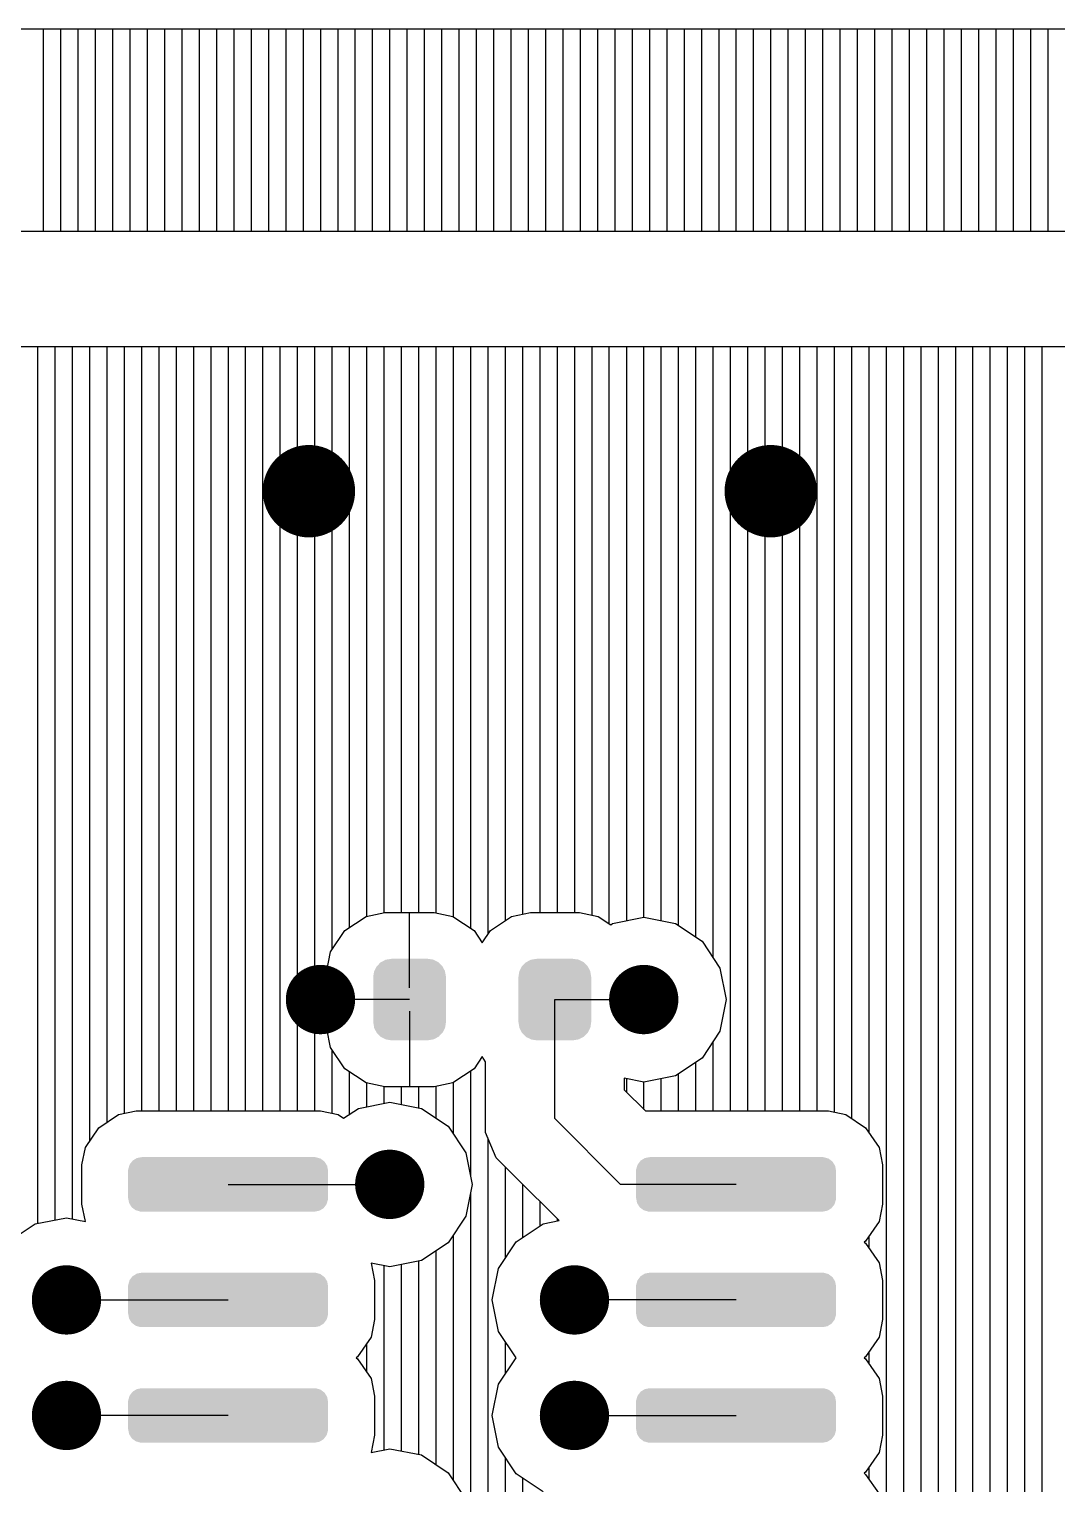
# Model space of a CAD drawing. Extents: x 295 to 953, y 10 to 290.
# Drawn here: x 535.07 to 553.73, y 222.82 to 249.21 of the extents above; entities that cross this region are included whole.
import ezdxf

# ---------------------------------------------------------------- set-up
doc = ezdxf.new("R2010")
doc.units = 0
doc.header["$LTSCALE"] = 5
doc.header["$MEASUREMENT"] = 0
doc.layers.get('0').update_dxf_attribs({"linetype": 'CONTINUOUS', "lineweight": 25})
doc.layers.add('DV-INT-A3_TOP', color=10, linetype='CONTINUOUS')

msp = doc.modelspace()

# ---------------------------------------------------------------- linework, layer by layer
for points, const_width in [([(539.731, 240.826, 1), (540.569, 240.826, 1)], 0.838), ([(548.113, 240.826, 1), (548.951, 240.826, 1)], 0.838), ([(540.045, 231.605, 1), (540.674, 231.605, 1)], 0.629), ([(545.912, 231.605, 1), (546.541, 231.605, 1)], 0.629), ([(541.302, 228.253, 1), (541.931, 228.253, 1)], 0.629), ([(535.435, 226.157, 1), (536.063, 226.157, 1)], 0.629), ([(544.655, 226.157, 1), (545.284, 226.157, 1)], 0.629), ([(535.435, 224.062, 1), (536.063, 224.062, 1)], 0.629), ([(544.655, 224.062, 1), (545.284, 224.062, 1)], 0.629)]:
    msp.add_lwpolyline(points, format="xyb", close=True, dxfattribs=dict(const_width=const_width))
for points in [[(541.377, 232.204), (541.386, 232.214), (542.575, 232.204), (542.57, 232.214)], [(541.386, 232.214), (541.45, 232.279), (542.57, 232.214), (542.502, 232.279)], [(541.45, 232.279), (541.463, 232.286), (542.502, 232.279), (542.495, 232.286)], [(541.463, 232.286), (541.543, 232.328), (542.495, 232.286), (542.408, 232.328)], [(541.543, 232.328), (541.564, 232.331), (542.408, 232.328), (542.4, 232.331)], [(541.564, 232.331), (541.646, 232.344), (542.4, 232.331), (542.308, 232.344)], [(541.646, 232.344), (541.646, 232.347), (542.308, 232.344), (542.308, 232.347)], [(544.013, 232.204), (544.022, 232.214), (545.212, 232.204), (545.207, 232.214)], [(544.022, 232.214), (544.086, 232.279), (545.207, 232.214), (545.138, 232.279)], [(544.086, 232.279), (544.099, 232.286), (545.138, 232.279), (545.131, 232.286)], [(544.099, 232.286), (544.179, 232.328), (545.131, 232.286), (545.044, 232.328)], [(544.179, 232.328), (544.2, 232.331), (545.044, 232.328), (545.036, 232.331)], [(544.2, 232.331), (544.282, 232.344), (545.036, 232.331), (544.944, 232.344)], [(544.282, 232.344), (544.282, 232.347), (544.944, 232.344), (544.944, 232.347)], [(541.317, 232.018), (541.331, 232.11), (542.637, 232.018), (542.621, 232.11)], [(541.317, 232.016), (541.317, 232.018), (542.637, 232.016), (542.637, 232.018)], [(541.317, 231.195), (541.317, 232.016), (542.637, 231.195), (542.637, 232.016)], [(541.331, 232.11), (541.336, 232.121), (542.621, 232.11), (542.62, 232.121)], [(541.336, 232.121), (541.377, 232.204), (542.62, 232.121), (542.575, 232.204)], [(543.953, 232.018), (543.967, 232.11), (545.273, 232.018), (545.258, 232.11)], [(543.953, 232.016), (543.953, 232.018), (545.273, 232.016), (545.273, 232.018)], [(543.953, 231.195), (543.953, 232.016), (545.273, 231.195), (545.273, 232.016)], [(543.967, 232.11), (543.972, 232.121), (545.258, 232.11), (545.256, 232.121)], [(543.972, 232.121), (544.013, 232.204), (545.256, 232.121), (545.212, 232.204)], [(541.317, 231.193), (541.317, 231.195), (542.637, 231.193), (542.637, 231.195)], [(541.333, 231.1), (541.317, 231.193), (542.623, 231.1), (542.637, 231.193)], [(543.953, 231.193), (543.953, 231.195), (545.273, 231.193), (545.273, 231.195)], [(543.969, 231.1), (543.953, 231.193), (545.259, 231.1), (545.273, 231.193)], [(541.334, 231.089), (541.333, 231.1), (542.618, 231.089), (542.623, 231.1)], [(541.378, 231.006), (541.334, 231.089), (542.577, 231.006), (542.618, 231.089)], [(541.383, 230.997), (541.378, 231.006), (542.568, 230.997), (542.577, 231.006)], [(541.452, 230.931), (541.383, 230.997), (542.504, 230.931), (542.568, 230.997)], [(541.459, 230.924), (541.452, 230.931), (542.491, 230.924), (542.504, 230.931)], [(541.546, 230.883), (541.459, 230.924), (542.411, 230.883), (542.491, 230.924)], [(543.971, 231.089), (543.969, 231.1), (545.254, 231.089), (545.259, 231.1)], [(544.015, 231.006), (543.971, 231.089), (545.213, 231.006), (545.254, 231.089)], [(544.02, 230.997), (544.015, 231.006), (545.204, 230.997), (545.213, 231.006)], [(544.088, 230.931), (544.02, 230.997), (545.14, 230.931), (545.204, 230.997)], [(544.095, 230.924), (544.088, 230.931), (545.127, 230.924), (545.14, 230.931)], [(544.183, 230.883), (544.095, 230.924), (545.048, 230.883), (545.127, 230.924)], [(541.554, 230.88), (541.546, 230.883), (542.39, 230.88), (542.411, 230.883)], [(541.646, 230.866), (541.554, 230.88), (542.308, 230.866), (542.39, 230.88)], [(541.646, 230.864), (541.646, 230.866), (542.308, 230.864), (542.308, 230.866)], [(544.19, 230.88), (544.183, 230.883), (545.026, 230.88), (545.048, 230.883)], [(544.282, 230.866), (544.19, 230.88), (544.944, 230.866), (545.026, 230.88)], [(544.282, 230.864), (544.282, 230.866), (544.944, 230.864), (544.944, 230.866)], [(536.868, 228.5), (536.869, 228.523), (540.498, 228.5), (540.493, 228.523)], [(536.869, 228.523), (536.888, 228.589), (540.493, 228.523), (540.481, 228.589)], [(536.888, 228.589), (536.894, 228.611), (540.481, 228.589), (540.468, 228.611)], [(536.894, 228.611), (536.936, 228.666), (540.468, 228.611), (540.433, 228.666)], [(536.936, 228.666), (536.949, 228.683), (540.433, 228.666), (540.411, 228.683)], [(536.949, 228.683), (537.011, 228.721), (540.411, 228.683), (540.361, 228.721)], [(537.011, 228.721), (537.026, 228.73), (540.361, 228.721), (540.328, 228.73)], [(537.026, 228.73), (537.109, 228.746), (540.328, 228.73), (540.274, 228.746)], [(537.109, 228.746), (537.115, 228.747), (540.274, 228.746), (540.25, 228.747)], [(546.088, 228.5), (546.089, 228.523), (549.718, 228.5), (549.713, 228.523)], [(546.089, 228.523), (546.108, 228.589), (549.713, 228.523), (549.701, 228.589)], [(546.108, 228.589), (546.115, 228.611), (549.701, 228.589), (549.688, 228.611)], [(546.115, 228.611), (546.157, 228.666), (549.688, 228.611), (549.653, 228.666)], [(546.157, 228.666), (546.169, 228.683), (549.653, 228.666), (549.631, 228.683)], [(546.169, 228.683), (546.231, 228.721), (549.631, 228.683), (549.581, 228.721)], [(546.231, 228.721), (546.246, 228.73), (549.581, 228.721), (549.548, 228.73)], [(546.246, 228.73), (546.33, 228.746), (549.548, 228.73), (549.494, 228.746)], [(546.33, 228.746), (546.336, 228.747), (549.494, 228.746), (549.47, 228.747)], [(536.868, 228.005), (536.868, 228.5), (540.498, 228.005), (540.498, 228.5)], [(546.088, 228.005), (546.088, 228.5), (549.718, 228.005), (549.718, 228.5)], [(536.873, 227.982), (536.868, 228.005), (540.496, 227.982), (540.498, 228.005)], [(546.093, 227.982), (546.088, 228.005), (549.717, 227.982), (549.718, 228.005)], [(536.885, 227.916), (536.873, 227.982), (540.478, 227.916), (540.496, 227.982)], [(536.898, 227.895), (536.885, 227.916), (540.471, 227.895), (540.478, 227.916)], [(536.932, 227.839), (536.898, 227.895), (540.429, 227.839), (540.471, 227.895)], [(536.954, 227.822), (536.932, 227.839), (540.417, 227.822), (540.429, 227.839)], [(537.005, 227.784), (536.954, 227.822), (540.355, 227.784), (540.417, 227.822)], [(537.038, 227.775), (537.005, 227.784), (540.339, 227.775), (540.355, 227.784)], [(537.092, 227.759), (537.038, 227.775), (540.256, 227.759), (540.339, 227.775)], [(537.115, 227.758), (537.092, 227.759), (540.25, 227.758), (540.256, 227.759)], [(546.105, 227.916), (546.093, 227.982), (549.698, 227.916), (549.717, 227.982)], [(546.118, 227.895), (546.105, 227.916), (549.692, 227.895), (549.698, 227.916)], [(546.153, 227.839), (546.118, 227.895), (549.649, 227.839), (549.692, 227.895)], [(546.175, 227.822), (546.153, 227.839), (549.637, 227.822), (549.649, 227.839)], [(546.225, 227.784), (546.175, 227.822), (549.575, 227.784), (549.637, 227.822)], [(546.258, 227.775), (546.225, 227.784), (549.56, 227.775), (549.575, 227.784)], [(546.312, 227.759), (546.258, 227.775), (549.477, 227.759), (549.56, 227.775)], [(546.336, 227.758), (546.312, 227.759), (549.47, 227.758), (549.477, 227.759)], [(536.868, 226.404), (536.869, 226.428), (540.498, 226.404), (540.493, 226.428)], [(536.869, 226.428), (536.888, 226.493), (540.493, 226.428), (540.481, 226.493)], [(536.888, 226.493), (536.894, 226.515), (540.481, 226.493), (540.468, 226.515)], [(536.894, 226.515), (536.936, 226.571), (540.468, 226.515), (540.433, 226.571)], [(536.936, 226.571), (536.949, 226.587), (540.433, 226.571), (540.411, 226.587)], [(536.949, 226.587), (537.011, 226.625), (540.411, 226.587), (540.361, 226.625)], [(537.011, 226.625), (537.026, 226.635), (540.361, 226.625), (540.328, 226.635)], [(537.026, 226.635), (537.109, 226.65), (540.328, 226.635), (540.274, 226.65)], [(537.109, 226.65), (537.115, 226.652), (540.274, 226.65), (540.25, 226.652)], [(546.088, 226.404), (546.089, 226.428), (549.718, 226.404), (549.713, 226.428)], [(546.089, 226.428), (546.108, 226.493), (549.713, 226.428), (549.701, 226.493)], [(546.108, 226.493), (546.115, 226.515), (549.701, 226.493), (549.688, 226.515)], [(546.115, 226.515), (546.157, 226.571), (549.688, 226.515), (549.653, 226.571)], [(546.157, 226.571), (546.169, 226.587), (549.653, 226.571), (549.631, 226.587)], [(546.169, 226.587), (546.231, 226.625), (549.631, 226.587), (549.581, 226.625)], [(546.231, 226.625), (546.246, 226.635), (549.581, 226.625), (549.548, 226.635)], [(546.246, 226.635), (546.33, 226.65), (549.548, 226.635), (549.494, 226.65)], [(546.33, 226.65), (546.336, 226.652), (549.494, 226.65), (549.47, 226.652)], [(536.868, 225.91), (536.868, 226.404), (540.498, 225.91), (540.498, 226.404)], [(546.088, 225.91), (546.088, 226.404), (549.718, 225.91), (549.718, 226.404)], [(536.873, 225.886), (536.868, 225.91), (540.496, 225.886), (540.498, 225.91)], [(536.885, 225.821), (536.873, 225.886), (540.478, 225.821), (540.496, 225.886)], [(546.093, 225.886), (546.088, 225.91), (549.717, 225.886), (549.718, 225.91)], [(546.105, 225.821), (546.093, 225.886), (549.698, 225.821), (549.717, 225.886)], [(536.898, 225.799), (536.885, 225.821), (540.471, 225.799), (540.478, 225.821)], [(536.932, 225.744), (536.898, 225.799), (540.429, 225.744), (540.471, 225.799)], [(536.954, 225.727), (536.932, 225.744), (540.417, 225.727), (540.429, 225.744)], [(537.005, 225.689), (536.954, 225.727), (540.355, 225.689), (540.417, 225.727)], [(537.038, 225.679), (537.005, 225.689), (540.339, 225.679), (540.355, 225.689)], [(537.092, 225.664), (537.038, 225.679), (540.256, 225.664), (540.339, 225.679)], [(537.115, 225.663), (537.092, 225.664), (540.25, 225.663), (540.256, 225.664)], [(546.118, 225.799), (546.105, 225.821), (549.692, 225.799), (549.698, 225.821)], [(546.153, 225.744), (546.118, 225.799), (549.649, 225.744), (549.692, 225.799)], [(546.175, 225.727), (546.153, 225.744), (549.637, 225.727), (549.649, 225.744)], [(546.225, 225.689), (546.175, 225.727), (549.575, 225.689), (549.637, 225.727)], [(546.258, 225.679), (546.225, 225.689), (549.56, 225.679), (549.575, 225.689)], [(546.312, 225.664), (546.258, 225.679), (549.477, 225.664), (549.56, 225.679)], [(546.336, 225.663), (546.312, 225.664), (549.47, 225.663), (549.477, 225.664)], [(536.868, 224.309), (536.869, 224.332), (540.498, 224.309), (540.493, 224.332)], [(536.868, 223.814), (536.868, 224.309), (540.498, 223.814), (540.498, 224.309)], [(536.869, 224.332), (536.888, 224.398), (540.493, 224.332), (540.481, 224.398)], [(536.888, 224.398), (536.894, 224.42), (540.481, 224.398), (540.468, 224.42)], [(536.894, 224.42), (536.936, 224.475), (540.468, 224.42), (540.433, 224.475)], [(536.936, 224.475), (536.949, 224.492), (540.433, 224.475), (540.411, 224.492)], [(536.949, 224.492), (537.011, 224.53), (540.411, 224.492), (540.361, 224.53)], [(537.011, 224.53), (537.026, 224.539), (540.361, 224.53), (540.328, 224.539)], [(537.026, 224.539), (537.109, 224.555), (540.328, 224.539), (540.274, 224.555)], [(537.109, 224.555), (537.115, 224.556), (540.274, 224.555), (540.25, 224.556)], [(546.088, 224.309), (546.089, 224.332), (549.718, 224.309), (549.713, 224.332)], [(546.088, 223.814), (546.088, 224.309), (549.718, 223.814), (549.718, 224.309)], [(546.089, 224.332), (546.108, 224.398), (549.713, 224.332), (549.701, 224.398)], [(546.108, 224.398), (546.115, 224.42), (549.701, 224.398), (549.688, 224.42)], [(546.115, 224.42), (546.157, 224.475), (549.688, 224.42), (549.653, 224.475)], [(546.157, 224.475), (546.169, 224.492), (549.653, 224.475), (549.631, 224.492)], [(546.169, 224.492), (546.231, 224.53), (549.631, 224.492), (549.581, 224.53)], [(546.231, 224.53), (546.246, 224.539), (549.581, 224.53), (549.548, 224.539)], [(546.246, 224.539), (546.33, 224.555), (549.548, 224.539), (549.494, 224.555)], [(546.33, 224.555), (546.336, 224.556), (549.494, 224.555), (549.47, 224.556)], [(536.873, 223.791), (536.868, 223.814), (540.496, 223.791), (540.498, 223.814)], [(536.885, 223.725), (536.873, 223.791), (540.478, 223.725), (540.496, 223.791)], [(546.093, 223.791), (546.088, 223.814), (549.717, 223.791), (549.718, 223.814)], [(546.105, 223.725), (546.093, 223.791), (549.698, 223.725), (549.717, 223.791)], [(536.898, 223.704), (536.885, 223.725), (540.471, 223.704), (540.478, 223.725)], [(536.932, 223.648), (536.898, 223.704), (540.429, 223.648), (540.471, 223.704)], [(536.954, 223.631), (536.932, 223.648), (540.417, 223.631), (540.429, 223.648)], [(537.005, 223.593), (536.954, 223.631), (540.355, 223.593), (540.417, 223.631)], [(537.038, 223.584), (537.005, 223.593), (540.339, 223.584), (540.355, 223.593)], [(537.092, 223.568), (537.038, 223.584), (540.256, 223.568), (540.339, 223.584)], [(537.115, 223.567), (537.092, 223.568), (540.25, 223.567), (540.256, 223.568)], [(546.118, 223.704), (546.105, 223.725), (549.692, 223.704), (549.698, 223.725)], [(546.153, 223.648), (546.118, 223.704), (549.649, 223.648), (549.692, 223.704)], [(546.175, 223.631), (546.153, 223.648), (549.637, 223.631), (549.649, 223.648)], [(546.225, 223.593), (546.175, 223.631), (549.575, 223.593), (549.637, 223.631)], [(546.258, 223.584), (546.225, 223.593), (549.56, 223.584), (549.575, 223.593)], [(546.312, 223.568), (546.258, 223.584), (549.477, 223.568), (549.56, 223.584)], [(546.336, 223.567), (546.312, 223.568), (549.47, 223.567), (549.477, 223.568)]]:
    msp.add_solid(points)
at = {"layer": 'DV-INT-A3_TOP', "color": 7}
for p, q in [((850.808, 249.208), (509.983, 249.208)), ((535.334, 245.54), (535.334, 249.208)), ((535.649, 245.54), (535.649, 249.208)), ((535.963, 245.54), (535.963, 249.208)), ((536.277, 245.54), (536.277, 249.208)), ((536.592, 245.54), (536.592, 249.208)), ((536.906, 245.54), (536.906, 249.208)), ((537.22, 245.54), (537.22, 249.208)), ((537.535, 245.54), (537.535, 249.208)), ((537.849, 245.54), (537.849, 249.208)), ((538.163, 245.54), (538.163, 249.208)), ((538.477, 245.54), (538.477, 249.208)), ((538.792, 245.54), (538.792, 249.208)), ((539.106, 245.54), (539.106, 249.208)), ((539.42, 245.54), (539.42, 249.208)), ((539.735, 245.54), (539.735, 249.208)), ((540.049, 245.54), (540.049, 249.208)), ((540.363, 245.54), (540.363, 249.208)), ((540.678, 245.54), (540.678, 249.208)), ((540.992, 245.54), (540.992, 249.208)), ((541.306, 245.54), (541.306, 249.208)), ((541.621, 245.54), (541.621, 249.208)), ((541.935, 245.54), (541.935, 249.208)), ((542.249, 245.54), (542.249, 249.208)), ((542.564, 245.54), (542.564, 249.208)), ((542.878, 245.54), (542.878, 249.208)), ((543.192, 245.54), (543.192, 249.208)), ((543.507, 245.54), (543.507, 249.208)), ((543.821, 245.54), (543.821, 249.208)), ((544.135, 245.54), (544.135, 249.208)), ((544.45, 245.54), (544.45, 249.208)), ((544.764, 245.54), (544.764, 249.208)), ((545.078, 245.54), (545.078, 249.208)), ((545.393, 245.54), (545.393, 249.208)), ((545.707, 245.54), (545.707, 249.208)), ((546.021, 245.54), (546.021, 249.208)), ((546.336, 245.54), (546.336, 249.208)), ((546.65, 245.54), (546.65, 249.208)), ((546.964, 245.54), (546.964, 249.208)), ((547.279, 245.54), (547.279, 249.208)), ((547.593, 245.54), (547.593, 249.208)), ((547.907, 245.54), (547.907, 249.208)), ((548.222, 245.54), (548.222, 249.208)), ((548.536, 245.54), (548.536, 249.208)), ((548.85, 245.54), (548.85, 249.208)), ((549.165, 245.54), (549.165, 249.208)), ((549.479, 245.54), (549.479, 249.208)), ((549.793, 245.54), (549.793, 249.208)), ((550.108, 245.54), (550.108, 249.208)), ((550.422, 245.54), (550.422, 249.208)), ((550.736, 245.54), (550.736, 249.208)), ((551.05, 245.54), (551.05, 249.208)), ((551.365, 245.54), (551.365, 249.208)), ((551.679, 245.54), (551.679, 249.208)), ((551.993, 245.54), (551.993, 249.208)), ((552.308, 245.54), (552.308, 249.208)), ((552.622, 245.54), (552.622, 249.208)), ((552.936, 245.54), (552.936, 249.208)), ((553.251, 245.54), (553.251, 249.208)), ((553.565, 245.54), (553.565, 249.208)), ((522.032, 245.54), (668.499, 245.54)), ((555.342, 243.445), (523.604, 243.445)), ((535.229, 227.544), (535.229, 243.445)), ((535.544, 227.607), (535.544, 243.445)), ((535.858, 227.628), (535.858, 243.445)), ((536.172, 229.036), (536.172, 243.445)), ((536.487, 229.38), (536.487, 243.445)), ((536.801, 229.543), (536.801, 243.445)), ((537.115, 229.585), (537.115, 243.445)), ((537.43, 229.585), (537.43, 243.445)), ((537.744, 229.585), (537.744, 243.445)), ((538.058, 229.585), (538.058, 243.445)), ((538.373, 229.585), (538.373, 243.445)), ((538.687, 229.585), (538.687, 243.445)), ((539.001, 229.585), (539.001, 243.445)), ((539.316, 229.585), (539.316, 243.445)), ((539.63, 229.585), (539.63, 243.445)), ((539.944, 229.585), (539.944, 243.445)), ((540.259, 229.585), (540.259, 243.445)), ((540.573, 232.511), (540.573, 243.445)), ((540.887, 232.913), (540.887, 243.445)), ((541.202, 233.118), (541.202, 243.445)), ((541.516, 233.181), (541.516, 243.445)), ((541.83, 233.185), (541.83, 243.445)), ((542.145, 233.185), (542.145, 243.445)), ((542.459, 233.177), (542.459, 243.445)), ((542.773, 233.11), (542.773, 243.445)), ((543.088, 232.9), (543.088, 243.445)), ((543.402, 232.796), (543.402, 243.445)), ((543.716, 233.039), (543.716, 243.445)), ((544.031, 233.156), (544.031, 243.445)), ((544.345, 233.185), (544.345, 243.445)), ((544.659, 233.185), (544.659, 243.445)), ((544.974, 233.185), (544.974, 243.445)), ((545.288, 233.139), (545.288, 243.445)), ((545.602, 232.984), (545.602, 243.445)), ((545.917, 233.035), (545.917, 243.445)), ((546.231, 233.097), (546.231, 243.445)), ((546.545, 233.035), (546.545, 243.445)), ((546.859, 232.946), (546.859, 243.445)), ((547.174, 232.737), (547.174, 243.445)), ((547.488, 232.36), (547.488, 243.445)), ((547.802, 229.585), (547.802, 243.445)), ((548.117, 229.585), (548.117, 243.445)), ((548.431, 229.585), (548.431, 243.445)), ((548.745, 229.585), (548.745, 243.445)), ((549.06, 229.585), (549.06, 243.445)), ((549.374, 229.585), (549.374, 243.445)), ((549.688, 229.564), (549.688, 243.445)), ((550.003, 229.451), (550.003, 243.445)), ((550.317, 229.191), (550.317, 243.445)), ((550.631, 219.116), (550.631, 243.445)), ((550.946, 219.204), (550.946, 243.445)), ((551.26, 219.267), (551.26, 243.445)), ((551.574, 219.204), (551.574, 243.445)), ((551.889, 219.116), (551.889, 243.445)), ((552.203, 218.907), (552.203, 243.445)), ((552.517, 218.529), (552.517, 243.445)), ((552.832, 207.059), (552.832, 243.445)), ((553.146, 201.296), (553.146, 243.445)), ((553.46, 201.506), (553.46, 243.445)), ((540.803, 232.858), (541.189, 233.114)), ((541.189, 233.114), (541.529, 233.185)), ((541.529, 233.185), (542.421, 233.185)), ((541.977, 231.815), (541.977, 233.185)), ((542.421, 233.185), (542.761, 233.114)), ((542.761, 233.114), (543.146, 232.858)), ((543.444, 232.858), (543.829, 233.114)), ((543.829, 233.114), (544.169, 233.185)), ((544.169, 233.185), (545.062, 233.185)), ((545.062, 233.185), (545.401, 233.114)), ((545.401, 233.114), (545.627, 232.963)), ((545.657, 232.984), (546.227, 233.097)), ((546.227, 233.097), (546.801, 232.984)), ((540.544, 232.473), (540.803, 232.858)), ((543.146, 232.858), (543.293, 232.636)), ((543.293, 232.636), (543.444, 232.858)), ((545.627, 232.963), (545.657, 232.984)), ((546.801, 232.984), (547.287, 232.662)), ((547.287, 232.662), (547.61, 232.175)), ((540.477, 232.129), (540.544, 232.473)), ((540.477, 231.077), (540.477, 232.129)), ((547.61, 232.175), (547.723, 231.605)), ((541.977, 231.605), (540.359, 231.605)), ((541.767, 231.605), (540.477, 231.605)), ((544.613, 229.447), (544.613, 231.605)), ((544.613, 231.605), (546.227, 231.605)), ((547.723, 231.605), (547.61, 231.031)), ((541.977, 231.396), (541.977, 230.021)), ((540.544, 230.734), (540.477, 231.077)), ((547.61, 231.031), (547.287, 230.545)), ((540.803, 230.348), (540.544, 230.734)), ((540.573, 229.543), (540.573, 230.696)), ((547.488, 229.585), (547.488, 230.847)), ((543.293, 230.57), (543.146, 230.348)), ((543.356, 230.474), (543.293, 230.57)), ((543.356, 229.196), (543.356, 230.474)), ((547.287, 230.545), (546.801, 230.222)), ((547.174, 229.585), (547.174, 230.47)), ((541.189, 230.092), (540.803, 230.348)), ((540.887, 229.527), (540.887, 230.294)), ((543.146, 230.348), (542.761, 230.092)), ((543.088, 228.395), (543.088, 230.306)), ((546.227, 230.109), (545.87, 230.18)), ((545.87, 230.18), (545.87, 229.967)), ((545.917, 229.925), (545.917, 230.172)), ((546.801, 230.222), (546.227, 230.109)), ((546.231, 229.61), (546.231, 230.109)), ((546.545, 229.585), (546.545, 230.172)), ((546.859, 229.585), (546.859, 230.26)), ((541.529, 230.021), (541.189, 230.092)), ((541.202, 229.661), (541.202, 230.088)), ((541.516, 229.724), (541.516, 230.025)), ((542.421, 230.021), (541.529, 230.021)), ((541.83, 229.703), (541.83, 230.021)), ((542.145, 229.64), (542.145, 230.021)), ((542.761, 230.092), (542.421, 230.021)), ((542.459, 229.455), (542.459, 230.03)), ((542.773, 229.166), (542.773, 230.097)), ((545.87, 229.967), (546.256, 229.585)), ((536.692, 229.522), (537.011, 229.585)), ((537.011, 229.585), (540.359, 229.585)), ((540.359, 229.585), (540.678, 229.522)), ((540.778, 229.451), (541.047, 229.631)), ((541.047, 229.631), (541.617, 229.745)), ((541.617, 229.745), (542.191, 229.631)), ((542.191, 229.631), (542.677, 229.309)), ((546.256, 229.585), (549.579, 229.585)), ((549.579, 229.585), (549.898, 229.522)), ((536.336, 229.279), (536.692, 229.522)), ((540.678, 229.522), (540.778, 229.451)), ((542.677, 229.309), (543, 228.823)), ((545.808, 228.253), (544.613, 229.447)), ((549.898, 229.522), (550.254, 229.279)), ((536.093, 228.923), (536.336, 229.279)), ((543.549, 228.735), (543.356, 229.196)), ((543.402, 219.003), (543.402, 229.095)), ((550.254, 229.279), (550.497, 228.923)), ((536.03, 228.605), (536.093, 228.923)), ((543, 228.823), (543.113, 228.253)), ((550.497, 228.923), (550.56, 228.605)), ((536.03, 227.896), (536.03, 228.605)), ((543.905, 228.378), (543.549, 228.735)), ((543.716, 226.916), (543.716, 228.567)), ((550.56, 228.605), (550.56, 227.896)), ((544.689, 227.595), (543.905, 228.378)), ((538.683, 228.253), (541.617, 228.253)), ((543.113, 228.253), (543, 227.678)), ((543.088, 222.109), (543.088, 228.106)), ((544.031, 227.289), (544.031, 228.253)), ((547.903, 228.253), (545.808, 228.253)), ((536.093, 227.582), (536.03, 227.896)), ((544.345, 227.498), (544.345, 227.938)), ((550.56, 227.896), (550.497, 227.578)), ((534.693, 227.213), (535.179, 227.536)), ((535.179, 227.536), (535.749, 227.649)), ((535.749, 227.649), (536.093, 227.582)), ((543, 227.678), (542.677, 227.192)), ((543.913, 227.213), (544.399, 227.536)), ((544.399, 227.536), (544.689, 227.595)), ((544.659, 227.586), (544.659, 227.624)), ((550.497, 227.578), (550.254, 227.222)), ((542.773, 222.88), (542.773, 227.335)), ((543.591, 226.727), (543.913, 227.213)), ((550.254, 227.222), (550.229, 227.205)), ((550.229, 227.205), (550.254, 227.184)), ((550.317, 227.096), (550.317, 227.31)), ((542.677, 227.192), (542.191, 226.87)), ((542.459, 223.169), (542.459, 227.046)), ((550.254, 227.184), (550.497, 226.828)), ((541.617, 226.756), (541.277, 226.823)), ((541.277, 226.823), (541.34, 226.509)), ((541.516, 223.437), (541.516, 226.777)), ((542.191, 226.87), (541.617, 226.756)), ((541.83, 223.416), (541.83, 226.798)), ((542.145, 223.353), (542.145, 226.861)), ((543.477, 226.157), (543.591, 226.727)), ((550.497, 226.828), (550.56, 226.509)), ((541.34, 226.509), (541.34, 225.801)), ((550.56, 226.509), (550.56, 225.801)), ((535.749, 226.157), (538.683, 226.157)), ((543.591, 225.583), (543.477, 226.157)), ((547.903, 226.157), (544.969, 226.157)), ((541.34, 225.801), (541.277, 225.482)), ((550.56, 225.801), (550.497, 225.482)), ((541.277, 225.482), (541.034, 225.126)), ((541.202, 224.845), (541.202, 225.369)), ((543.909, 225.109), (543.591, 225.583)), ((543.716, 224.82), (543.716, 225.394)), ((550.497, 225.482), (550.254, 225.126)), ((541.034, 225.126), (541.009, 225.109)), ((541.009, 225.109), (541.034, 225.088)), ((541.034, 225.088), (541.277, 224.732)), ((543.591, 224.632), (543.909, 225.109)), ((550.254, 225.126), (550.229, 225.109)), ((550.229, 225.109), (550.254, 225.088)), ((550.254, 225.088), (550.497, 224.732)), ((550.317, 225), (550.317, 225.214)), ((541.277, 224.732), (541.34, 224.414)), ((543.477, 224.062), (543.591, 224.632)), ((550.497, 224.732), (550.56, 224.414)), ((541.34, 224.414), (541.34, 223.705)), ((550.56, 224.414), (550.56, 223.705)), ((538.683, 224.062), (535.749, 224.062)), ((543.591, 223.487), (543.477, 224.062)), ((544.969, 224.062), (547.903, 224.062)), ((541.34, 223.705), (541.277, 223.391)), ((550.56, 223.705), (550.497, 223.387)), ((541.277, 223.391), (541.617, 223.458)), ((541.617, 223.458), (542.191, 223.345)), ((542.191, 223.345), (542.677, 223.022)), ((543.913, 223.001), (543.591, 223.487)), ((543.716, 218.689), (543.716, 223.299)), ((550.497, 223.387), (550.254, 223.031)), ((542.677, 223.022), (543, 222.536)), ((544.399, 222.679), (543.913, 223.001)), ((550.254, 223.031), (550.229, 223.014)), ((550.229, 223.014), (550.254, 222.993)), ((550.254, 222.993), (550.497, 222.637)), ((550.317, 222.905), (550.317, 223.119)), ((544.031, 218.374), (544.031, 222.926))]:
    msp.add_line(p, q, dxfattribs=at)

doc.saveas('drawing.dxf')
